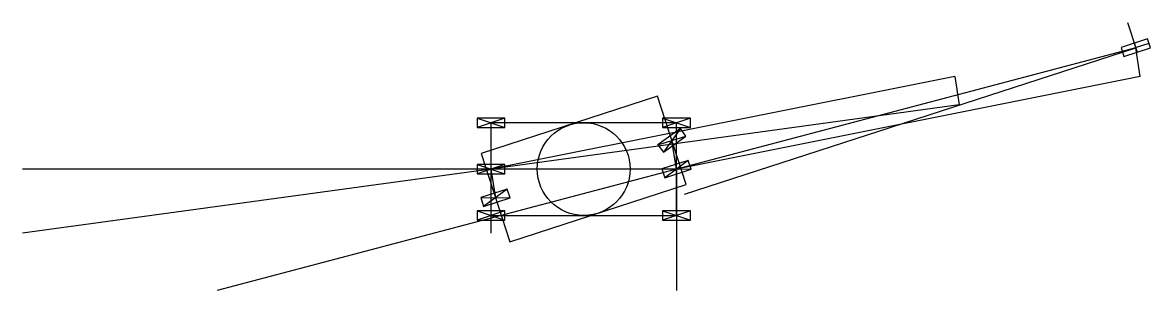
# Model space of a CAD drawing. Header units: metres. Extents: x -12.1 to 12.2, y -2.6 to 3.2.
import ezdxf

# ---------------------------------------------------------------- set-up
doc = ezdxf.new("R2010")
doc.units = ezdxf.units.M
doc.header["$MEASUREMENT"] = 0
doc.linetypes.add('ACAD_ISO02W100', pattern=[15, 12, -3])
for name, color, linetype in [('combined', 7, 'ACAD_ISO02W100'), ('projected', 5, 'ACAD_ISO02W100'), ('reaction', 1, 'Continuous'), ('rotation', 2, 'Continuous'), ('velocity', 3, 'Continuous')]:
    doc.layers.add(name, color=color, linetype=linetype)

msp = doc.modelspace()

# ---------------------------------------------------------------- linework, layer by layer
for p, q in [((-2.3, 1.1), (-1.7, 0.9)), ((-1.7, 1.1), (-2.3, 0.9)), ((1.7, 1.1), (2.3, 0.9)), ((2.3, 1.1), (1.7, 0.9)), ((-2.3, 0.1), (-1.7, -0.1)), ((-1.7, 0.1), (-2.3, -0.1)), ((1.684, 0.002), (2.316, -0.002)), ((2.254, 0.188), (1.746, -0.188)), ((-2.3, -0.9), (-1.7, -1.1)), ((-1.7, -0.9), (-2.3, -1.1)), ((1.7, -0.9), (2.3, -1.1)), ((2.3, -0.9), (1.7, -1.1))]:
    msp.add_line(p, q)
for points in [[(-2.3, 0.9), (-1.7, 0.9), (-1.7, 1.1), (-2.3, 1.1)], [(-2, -1), (2, -1), (2, 1), (-2, 1)], [(1.7, 0.9), (2.3, 0.9), (2.3, 1.1), (1.7, 1.1)], [(-2.3, -0.1), (-1.7, -0.1), (-1.7, 0.1), (-2.3, 0.1)], [(1.746, -0.188), (2.316, -0.002), (2.254, 0.188), (1.684, 0.002)], [(-2.3, -1.1), (-1.7, -1.1), (-1.7, -0.9), (-2.3, -0.9)], [(1.7, -1.1), (2.3, -1.1), (2.3, -0.9), (1.7, -0.9)]]:
    msp.add_lwpolyline(points, close=True)
msp.add_circle((0, 0), 1)
at = {"layer": 'combined'}
for p, q in [((11.902, 2.618), (2, 0)), ((8.098, 1.382), (-2, 0))]:
    msp.add_line(p, q, dxfattribs=at)
at = {"layer": 'projected', "linetype": 'Continuous'}
for p, q in [((12.187, 2.711), (11.617, 2.525)), ((11.871, 2.713), (11.933, 2.523))]:
    msp.add_line(p, q, dxfattribs=at)
at = {"layer": 'projected'}
for p, q in [((2.086, 0.875), (1.718, 0.361)), ((1.601, 0.523), (2.204, 0.713)), ((-1.648, -0.43), (-2.157, -0.806)), ((-2.218, -0.616), (-1.586, -0.62))]:
    msp.add_line(p, q, dxfattribs=at)
for points in [[(11.648, 2.43), (12.218, 2.616), (12.157, 2.806), (11.586, 2.62)], [(-1.593, -1.569), (2.211, -0.333), (1.593, 1.569), (-2.211, 0.333)], [(1.718, 0.361), (2.204, 0.713), (2.086, 0.875), (1.601, 0.523)], [(-2.157, -0.806), (-1.586, -0.62), (-1.648, -0.43), (-2.218, -0.616)]]:
    msp.add_lwpolyline(points, close=True, dxfattribs=at)
at = {"layer": 'reaction'}
for p, q in [((11.726, 3.16), (11.902, 2.618)), ((2.176, -0.542), (11.902, 2.618)), ((-2, 0), (-12.098, 0)), ((-2, 0), (-2, -1.382)), ((-2, 0), (-12.098, -1.382)), ((2, 0), (-7.902, -2.618)), ((2, 0), (-7.902, 0)), ((2, 0), (2, -2.618))]:
    msp.add_line(p, q, dxfattribs=at)
at = {"layer": 'rotation'}
for p, q in [((12, 2), (11.902, 2.618)), ((8, 2), (8.098, 1.382)), ((2, 0), (1.902, 0.618)), ((-2, 0), (-1.902, -0.618))]:
    msp.add_line(p, q, dxfattribs=at)
at = {"layer": 'velocity'}
for p, q in [((8, 2), (-2, 0)), ((12, 2), (2, 0))]:
    msp.add_line(p, q, dxfattribs=at)

doc.saveas('drawing.dxf')
